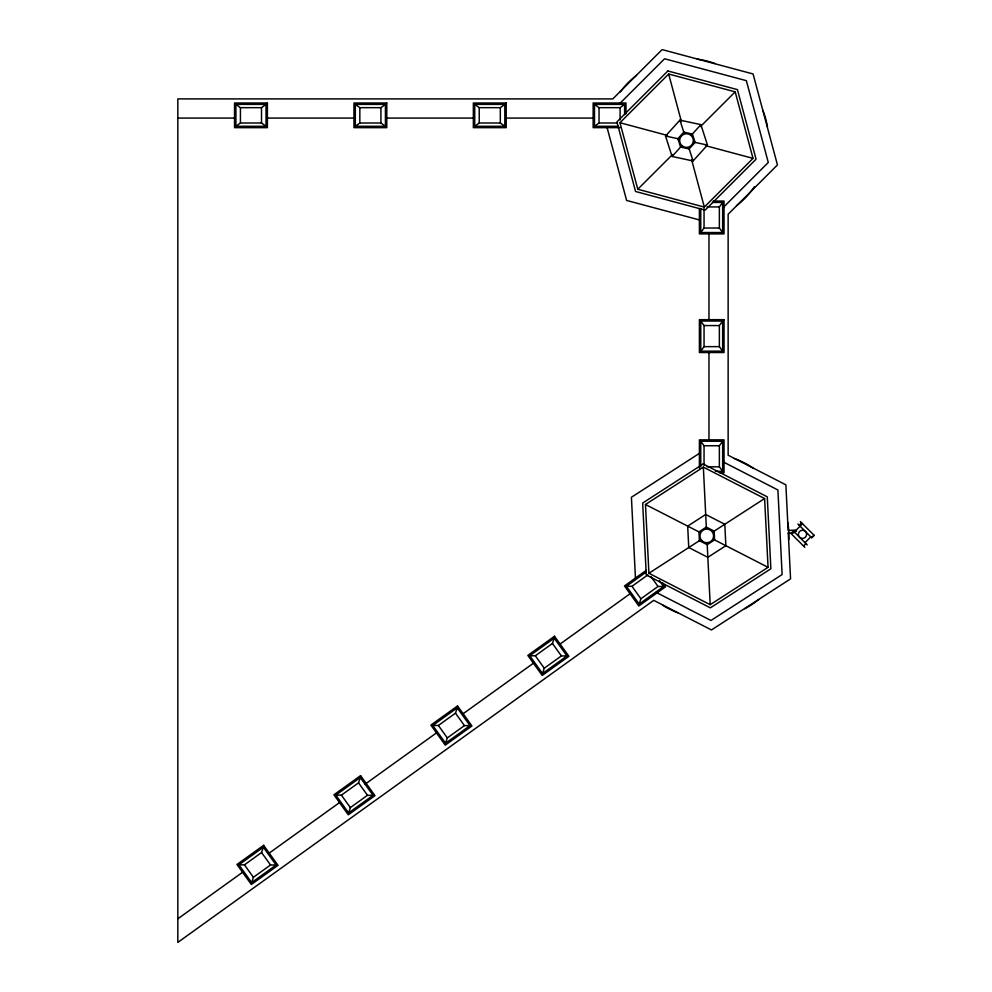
<?xml version="1.0" encoding="UTF-8"?>
<svg xmlns="http://www.w3.org/2000/svg" width="992" height="992" viewBox="0 0 992 992"><rect width="100%" height="100%" fill="white"/><g stroke="black" fill="none" stroke-linecap="round" stroke-linejoin="round"><path stroke-width="1.49" d="M251.658 882.595L253.406 877.288L270.518 864.987L276.111 865.012L263.326 847.23L238.874 864.813L251.658 882.595L276.111 865.012M238.874 864.813L244.454 864.838L261.578 852.537L263.326 847.23M348.614 812.907L350.362 807.6L367.474 795.299L373.066 795.324L360.282 777.542L335.829 795.125L348.614 812.907L373.066 795.324M335.829 795.125L341.409 795.15L358.534 782.849L360.282 777.542M445.569 743.219L447.318 737.912L464.43 725.611L470.022 725.636L457.238 707.854L432.785 725.437L445.569 743.219L470.022 725.636M432.785 725.437L438.365 725.462L455.489 713.161L457.238 707.854M542.525 673.531L544.273 668.224L561.398 655.923L566.978 655.948L554.193 638.166L529.74 655.749L542.525 673.531L566.978 655.948M529.74 655.749L535.32 655.774L552.445 643.473L554.193 638.166M645.941 572.223L626.386 586.284L639.17 604.066L640.919 598.771L658.031 586.458L663.623 586.495L659.358 580.568M712.442 202.418L722.66 202.418L722.66 232.537L700.761 232.537L704.047 228.024L704.047 208.444M722.66 232.537L719.374 228.024L719.374 206.931L722.66 202.418M700.761 351.156L704.047 346.642L704.047 325.562L700.761 321.048L722.66 321.048L722.66 351.156L700.761 351.156L700.761 321.048M722.66 351.156L719.374 346.642L719.374 325.562L722.66 321.048M715.368 471.336L722.66 471.336L719.374 466.823L719.374 445.743L722.66 441.229L700.761 441.229L700.761 466.823M665.52 136.04L679.917 120.131L700.885 124.645L707.457 145.068L693.073 160.977L672.092 156.463L665.52 136.04L678.615 138.855M672.092 156.463L681.082 146.531M700.885 124.645L691.895 134.577M619.938 103.391L664.578 58.764L746.368 80.674L768.279 162.465L723.652 207.105M619.963 122.723L668.67 74.028L735.196 91.859L753.015 158.373L704.32 207.08L637.794 189.249L619.963 122.723L667.48 135.458M637.794 189.249L672.576 154.479M700.414 126.629L735.196 91.859M799.18 525.239L801.598 522.821M794.344 532.01L802.503 523.726M804.983 542.649L810.786 536.833M811.58 537.639L813.998 535.209M803.532 546.034L805.95 543.616M235.91 126.282L240.424 122.996L261.504 122.996L266.03 126.282L266.03 104.383L235.91 104.383L235.91 126.282L266.03 126.282M235.91 104.383L240.424 107.669L261.504 107.669L266.03 104.383M355.31 126.282L359.836 122.996L380.916 122.996L385.429 126.282L385.429 104.383L355.31 104.383L355.31 126.282L385.429 126.282M355.31 104.383L359.836 107.669L380.916 107.669L385.429 104.383M474.722 126.282L479.235 122.996L500.315 122.996L504.829 126.282L504.829 104.383L474.722 104.383L474.722 126.282L504.829 126.282M474.722 104.383L479.235 107.669L500.315 107.669L504.829 104.383M624.625 114.601L624.625 104.383L594.506 104.383L594.506 126.282L599.032 122.996L617.098 122.996M594.506 104.383L599.032 107.669L620.112 107.669L624.625 104.383M646.3 570.288L624.476 585.974L638.848 605.976L665.533 586.805L662.83 583.048M626.386 586.284L631.966 586.309L647.863 574.889M177.828 918.803L243.201 871.819M268.336 853.74L339.996 802.243M365.143 784.164L436.79 732.666M463.19 713.694L533.597 663.09M559.996 644.118L630.391 593.514M639.17 604.066L663.623 586.495M699.968 452.997L631.42 497.265L635.488 578.77M645.482 504.482L703.34 467.12L764.621 498.542L768.056 567.325L710.198 604.686L648.917 573.264L645.482 504.482L699.596 532.233M724.792 524.272L705.696 514.476L687.679 526.12L688.746 547.547L707.842 557.33L725.859 545.687L724.792 524.272L713.533 531.538M648.917 573.264L700.005 540.28M724.482 524.47L764.621 498.542M788.28 533.212L793.749 532.94M177.828 118.073L235.067 118.073M267.555 118.073L354.181 118.073M386.669 118.073L473.308 118.073M505.784 118.073L593.972 118.073M594.506 126.282L618.599 126.282M620.025 127.658L593.142 127.658L593.142 103.007L625.989 103.007L625.989 113.795M713.248 201.054L724.036 201.054L724.036 233.901L699.397 233.901L699.397 208.518M707.11 206.931L719.374 206.931M704.047 228.024L719.374 228.024M704.047 325.562L719.374 325.562M704.047 346.642L719.374 346.642M700.761 441.229L704.047 445.743L719.374 445.743M707.11 466.823L719.374 466.823M719.411 472.713L724.036 472.713L724.036 439.853L699.397 439.853L699.397 468.236M694.363 142.253L707.457 145.068M705.51 145.65L753.015 158.373M699.484 219.951L626.609 200.434L607.092 127.559M723.106 461.875L777.902 489.974L782.118 574.542L710.979 620.484L656.183 592.373M713.942 539.586L768.056 567.325M800.321 521.532L814.172 535.382L811.754 537.813L797.903 523.95M807.24 544.906L793.377 531.042L790.959 533.46L804.81 547.324M650.876 576.501L658.031 586.458M631.966 586.309L640.919 598.771M552.445 643.473L561.398 655.923M535.32 655.774L544.273 668.224M455.489 713.161L464.43 725.611M438.365 725.462L447.318 737.912M358.534 782.849L367.474 795.299M341.409 795.15L350.362 807.6M261.578 852.537L270.518 864.987M244.454 864.838L253.406 877.288M684.021 132.878L679.917 120.131M688.956 148.217L693.073 160.977M668.67 74.028L681.392 121.532M691.585 159.576L704.32 207.08M796.415 531.439L796.353 530.075L788.144 530.484L785.875 484.828L728.14 455.216L728.14 214.235L777.443 164.92L753.077 73.966L662.123 49.6L612.82 98.902L177.828 98.902L177.828 942.4L653.728 600.346L711.462 629.945L790.562 578.869L788.256 532.617M703.34 467.12L706.366 527.856M707.172 543.951L710.198 604.686M722.66 441.229L722.66 471.336M708.97 233.07L708.97 319.672M708.97 352.135L708.97 440.287M704.047 445.743L704.047 465.322M700.761 208.444L700.761 232.537M620.112 107.669L620.112 119.933M599.032 107.669L599.032 122.996M500.315 107.669L500.315 122.996M479.235 107.669L479.235 122.996M380.916 107.669L380.916 122.996M359.836 107.669L359.836 122.996M261.504 107.669L261.504 122.996M240.424 107.669L240.424 122.996M758.768 599.49A82.138 82.138 0 0 1 744.707 608.753M677.71 612.721A82.138 82.138 0 0 1 662.644 605.182M734.39 458.552A82.138 82.138 0 0 1 753.461 468.336M787.834 522.66A82.138 82.138 0 0 1 788.826 539.474M754.366 186.806A82.138 82.138 0 0 1 736.498 205.716M620.397 91.785A82.138 82.138 0 0 1 636.492 75.392M697.215 59.123A82.138 82.138 0 0 1 715.046 63.538M762.947 110.558A82.138 82.138 0 0 1 767.461 126.778M683.798 132.172L677.883 138.706L680.586 147.076L689.192 148.936L695.094 142.402L692.404 134.032L683.798 132.172M667.852 70.978L616.912 121.904L635.562 191.493L705.138 210.13L756.065 159.191L737.428 89.615L667.852 70.978M263.636 845.32L236.964 864.491L251.336 884.504L278.02 865.334L263.636 845.32M360.592 775.632L333.92 794.803L348.291 814.816L374.976 795.646L360.592 775.632M457.548 705.944L430.875 725.115L445.259 745.128L471.932 725.958L457.548 705.944M554.503 636.256L527.831 655.427L542.215 675.44L568.887 656.27L554.503 636.256M703.179 463.958L642.667 503.043L646.263 574.976L710.359 607.848L770.871 568.776L767.275 496.831L703.179 463.958M706.329 527.112L698.938 531.886L699.372 540.677L707.209 544.695L714.6 539.921L714.166 531.129L706.329 527.112M267.394 103.007L234.546 103.007L234.546 127.658L267.394 127.658L267.394 103.007M386.793 103.007L353.946 103.007L353.946 127.658L386.793 127.658L386.793 103.007M506.205 103.007L473.345 103.007L473.345 127.658L506.205 127.658L506.205 103.007M724.036 319.672L699.397 319.672L699.397 352.532L724.036 352.532L724.036 319.672M681.901 145.626A6.845 6.845 0 0 0 693.185 141.992A6.845 6.845 0 0 0 684.393 134.044A6.845 6.845 0 0 0 681.901 145.626M702.175 540.975A6.845 6.845 0 0 0 713.459 537.342A6.845 6.845 0 0 0 704.667 529.393A6.845 6.845 0 0 0 702.175 540.975M800.445 537.912A4.104 4.104 0 0 0 806.595 534.353A4.104 4.104 0 0 0 800.445 530.794A4.104 4.104 0 0 0 800.445 537.912"/></g></svg>
